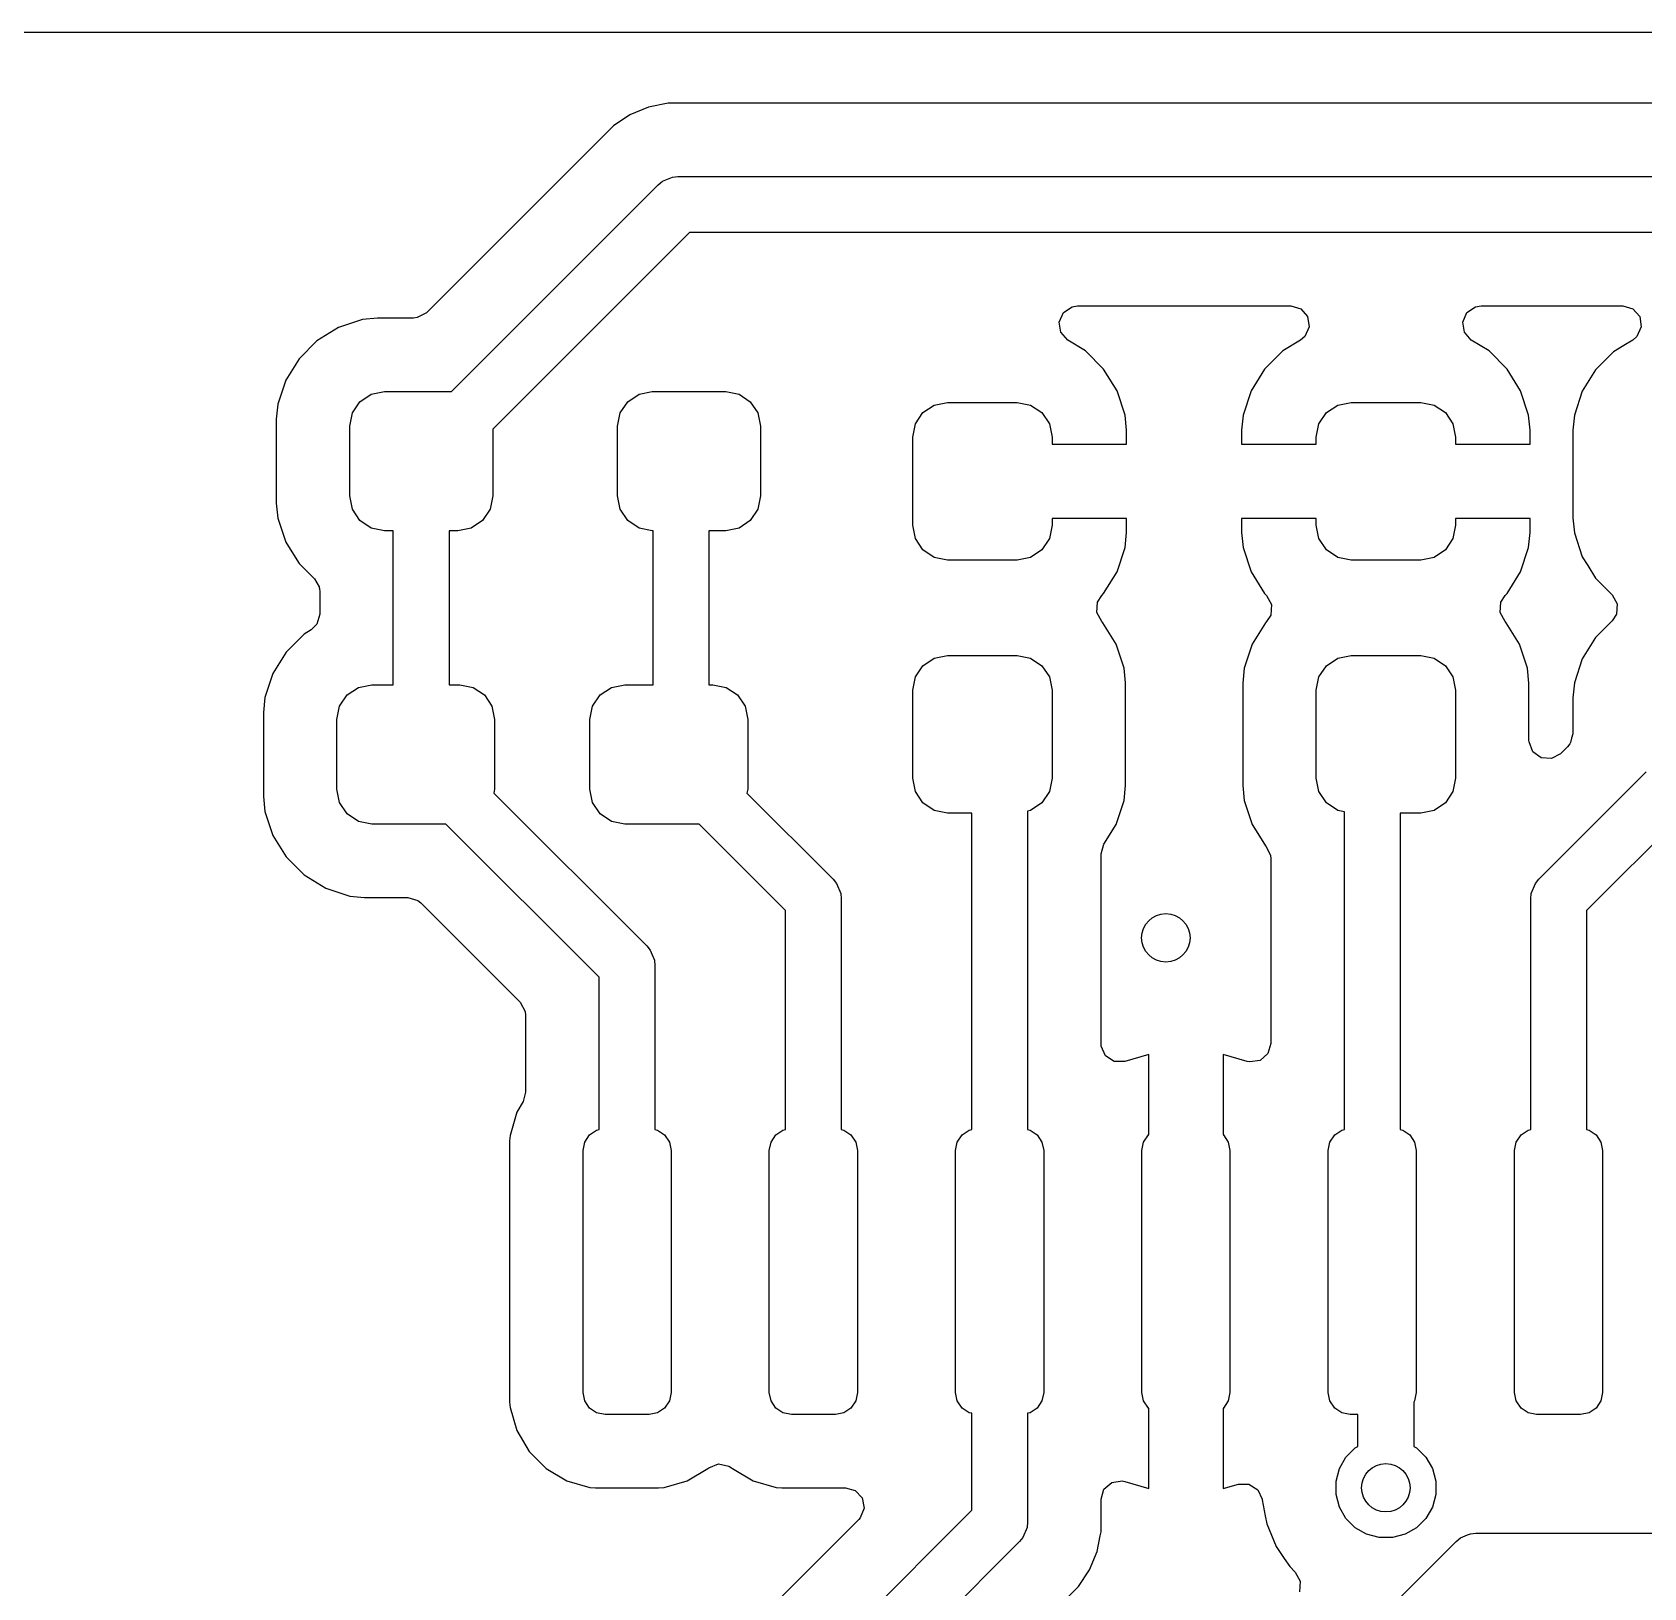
# Model space of a CAD drawing. Extents: x 2.38 to 6.32, y -6.47 to -4.51.
# Drawn here: x 4.3808 to 4.8133, y -4.9284 to -4.5108 of the extents above; entities that cross this region are included whole.
import ezdxf

# ---------------------------------------------------------------- set-up
doc = ezdxf.new("R2010")
doc.units = 0
doc.header["$MEASUREMENT"] = 0
doc.layers.add('BLACK', color=7, linetype='CONTINUOUS')

msp = doc.modelspace()

# ---------------------------------------------------------------- linework, layer by layer
at = {"layer": 'BLACK', "linetype": 'CONTINUOUS'}
for p, q in [((2.97573, -4.51085), (6.1014, -4.51085)), ((4.5462, -4.53093), (4.54125, -4.53298)), ((4.55145, -4.52988), (4.5462, -4.53093)), ((4.5462, -4.53093), (4.5462, -4.53093)), ((5.1194, -4.52988), (4.55145, -4.52988)), ((4.55145, -4.52988), (4.55145, -4.52988)), ((4.53679, -4.53596), (4.48662, -4.58613)), ((4.54125, -4.53298), (4.53679, -4.53596)), ((4.53679, -4.53596), (4.53679, -4.53596)), ((4.49333, -4.60728), (4.54883, -4.55178)), ((4.54883, -4.55178), (4.54997, -4.55085)), ((4.54997, -4.55085), (4.55267, -4.54973)), ((4.55267, -4.54973), (4.55413, -4.54959)), ((4.55413, -4.54959), (5.11672, -4.54959)), ((4.55724, -4.56459), (4.50443, -4.6174)), ((5.11361, -4.56459), (4.55724, -4.56459)), ((4.46948, -4.58799), (4.46303, -4.59012)), ((4.47346, -4.58758), (4.46948, -4.58799)), ((4.48311, -4.58758), (4.47346, -4.58758)), ((4.48417, -4.58747), (4.48311, -4.58758)), ((4.48662, -4.58613), (4.48417, -4.58747)), ((4.65643, -4.58864), (4.65755, -4.58607)), ((4.65755, -4.58607), (4.65987, -4.58452)), ((4.65987, -4.58452), (4.66135, -4.58429)), ((4.66135, -4.58429), (4.71857, -4.58429)), ((4.71857, -4.58429), (4.72125, -4.58508)), ((4.72125, -4.58508), (4.72308, -4.58719)), ((4.72308, -4.58719), (4.72348, -4.58996)), ((4.7647, -4.58864), (4.76581, -4.58607)), ((4.76581, -4.58607), (4.76814, -4.58452)), ((4.76814, -4.58452), (4.76962, -4.58429)), ((4.76962, -4.58429), (4.80771, -4.58429)), ((4.80771, -4.58429), (4.81039, -4.58508)), ((4.81039, -4.58508), (4.81222, -4.58719)), ((4.81222, -4.58719), (4.81262, -4.58996)), ((4.46303, -4.59012), (4.45725, -4.59369)), ((4.65688, -4.5914), (4.65643, -4.58864)), ((4.65875, -4.59347), (4.65688, -4.5914)), ((4.72232, -4.5925), (4.72117, -4.59347)), ((4.72348, -4.58996), (4.72232, -4.5925)), ((4.76515, -4.5914), (4.7647, -4.58864)), ((4.76702, -4.59347), (4.76515, -4.5914)), ((4.81146, -4.5925), (4.81032, -4.59347)), ((4.81262, -4.58996), (4.81146, -4.5925)), ((4.45725, -4.59369), (4.45245, -4.59849)), ((4.45725, -4.59369), (4.45725, -4.59369)), ((4.66351, -4.59641), (4.65875, -4.59347)), ((4.66836, -4.60126), (4.66351, -4.59641)), ((4.66351, -4.59641), (4.66351, -4.59641)), ((4.71642, -4.59641), (4.71156, -4.60126)), ((4.72117, -4.59347), (4.71642, -4.59641)), ((4.71642, -4.59641), (4.71642, -4.59641)), ((4.77177, -4.59641), (4.76702, -4.59347)), ((4.77662, -4.60126), (4.77177, -4.59641)), ((4.77177, -4.59641), (4.77177, -4.59641)), ((4.80518, -4.59664), (4.80038, -4.60144)), ((4.80797, -4.59492), (4.80518, -4.59664)), ((4.80518, -4.59664), (4.80518, -4.59664)), ((4.81032, -4.59347), (4.80797, -4.59492)), ((4.45245, -4.59849), (4.44888, -4.60427)), ((4.45245, -4.59849), (4.45245, -4.59849)), ((4.67196, -4.6071), (4.66836, -4.60126)), ((4.66836, -4.60126), (4.66836, -4.60126)), ((4.71156, -4.60126), (4.70796, -4.6071)), ((4.71156, -4.60126), (4.71156, -4.60126)), ((4.78023, -4.6071), (4.77662, -4.60126)), ((4.77662, -4.60126), (4.77662, -4.60126)), ((4.44888, -4.60427), (4.44675, -4.61072)), ((4.80038, -4.60144), (4.79681, -4.60722)), ((4.80038, -4.60144), (4.80038, -4.60144)), ((4.46676, -4.61306), (4.46878, -4.61002)), ((4.46878, -4.61002), (4.47182, -4.608)), ((4.47182, -4.608), (4.47539, -4.60728)), ((4.47539, -4.60728), (4.49333, -4.60728)), ((4.53861, -4.61306), (4.54063, -4.61002)), ((4.54063, -4.61002), (4.54367, -4.608)), ((4.54367, -4.608), (4.54724, -4.60728)), ((4.54724, -4.60728), (4.56693, -4.60728)), ((4.56693, -4.60728), (4.57051, -4.608)), ((4.57051, -4.608), (4.57354, -4.61002)), ((4.57354, -4.61002), (4.57557, -4.61306)), ((4.67412, -4.61361), (4.67196, -4.6071)), ((4.70796, -4.6071), (4.7058, -4.61361)), ((4.78238, -4.61361), (4.78023, -4.6071)), ((4.79681, -4.60722), (4.79468, -4.61367)), ((4.44675, -4.61072), (4.44634, -4.6147)), ((4.44675, -4.61072), (4.44675, -4.61072)), ((4.46604, -4.61663), (4.46676, -4.61306)), ((4.53789, -4.61663), (4.53861, -4.61306)), ((4.57557, -4.61306), (4.57628, -4.61663)), ((4.61784, -4.61601), (4.61986, -4.61297)), ((4.61986, -4.61297), (4.6229, -4.61095)), ((4.6229, -4.61095), (4.62648, -4.61024)), ((4.62648, -4.61024), (4.64518, -4.61024)), ((4.64518, -4.61024), (4.64876, -4.61095)), ((4.64876, -4.61095), (4.65179, -4.61297)), ((4.65179, -4.61297), (4.65382, -4.61601)), ((4.67453, -4.61763), (4.67412, -4.61361)), ((4.67412, -4.61361), (4.67412, -4.61361)), ((4.7058, -4.61361), (4.70539, -4.61763)), ((4.7058, -4.61361), (4.7058, -4.61361)), ((4.72611, -4.61601), (4.72813, -4.61297)), ((4.72813, -4.61297), (4.73117, -4.61095)), ((4.73117, -4.61095), (4.73474, -4.61024)), ((4.73474, -4.61024), (4.75344, -4.61024)), ((4.75344, -4.61024), (4.75702, -4.61095)), ((4.75702, -4.61095), (4.76006, -4.61297)), ((4.76006, -4.61297), (4.76208, -4.61601)), ((4.7828, -4.61763), (4.78238, -4.61361)), ((4.78238, -4.61361), (4.78238, -4.61361)), ((4.79468, -4.61367), (4.79427, -4.61765)), ((4.79468, -4.61367), (4.79468, -4.61367)), ((4.44634, -4.6147), (4.44634, -4.63727)), ((4.46604, -4.63533), (4.46604, -4.61663)), ((4.50443, -4.6174), (4.50443, -4.63533)), ((4.53789, -4.63533), (4.53789, -4.61663)), ((4.57628, -4.61663), (4.57628, -4.63533)), ((4.61713, -4.61959), (4.61784, -4.61601)), ((4.65382, -4.61601), (4.65453, -4.61959)), ((4.67453, -4.6214), (4.67453, -4.61763)), ((4.70539, -4.61763), (4.70539, -4.6214)), ((4.72539, -4.61959), (4.72611, -4.61601)), ((4.76208, -4.61601), (4.7628, -4.61959)), ((4.7828, -4.6214), (4.7828, -4.61763)), ((4.79427, -4.61765), (4.79427, -4.64121)), ((4.61713, -4.64321), (4.61713, -4.61959)), ((4.65453, -4.61959), (4.65453, -4.6214)), ((4.65453, -4.6214), (4.67453, -4.6214)), ((4.70539, -4.6214), (4.72539, -4.6214)), ((4.72539, -4.6214), (4.72539, -4.61959)), ((4.7628, -4.61959), (4.7628, -4.6214)), ((4.7628, -4.6214), (4.7828, -4.6214)), ((4.46676, -4.63891), (4.46604, -4.63533)), ((4.50443, -4.63533), (4.50372, -4.63891)), ((4.53861, -4.63891), (4.53789, -4.63533)), ((4.57628, -4.63533), (4.57557, -4.63891)), ((4.44634, -4.63727), (4.44675, -4.64125)), ((4.46878, -4.64195), (4.46676, -4.63891)), ((4.50372, -4.63891), (4.50169, -4.64195)), ((4.54063, -4.64195), (4.53861, -4.63891)), ((4.57557, -4.63891), (4.57354, -4.64195)), ((4.44675, -4.64125), (4.44888, -4.6477)), ((4.47182, -4.64397), (4.46878, -4.64195)), ((4.47539, -4.64469), (4.47182, -4.64397)), ((4.49866, -4.64397), (4.49508, -4.64469)), ((4.50169, -4.64195), (4.49866, -4.64397)), ((4.54367, -4.64397), (4.54063, -4.64195)), ((4.54724, -4.64469), (4.54367, -4.64397)), ((4.57051, -4.64397), (4.56693, -4.64469)), ((4.57354, -4.64195), (4.57051, -4.64397)), ((4.61784, -4.64679), (4.61713, -4.64321)), ((4.65453, -4.64321), (4.65382, -4.64679)), ((4.67453, -4.6414), (4.65453, -4.6414)), ((4.65453, -4.6414), (4.65453, -4.64321)), ((4.67453, -4.64516), (4.67453, -4.6414)), ((4.72539, -4.6414), (4.70539, -4.6414)), ((4.70539, -4.6414), (4.70539, -4.64516)), ((4.72539, -4.64321), (4.72539, -4.6414)), ((4.72611, -4.64679), (4.72539, -4.64321)), ((4.7628, -4.64321), (4.76208, -4.64679)), ((4.7828, -4.6414), (4.7628, -4.6414)), ((4.7628, -4.6414), (4.7628, -4.64321)), ((4.7828, -4.64516), (4.7828, -4.6414)), ((4.79427, -4.64121), (4.79468, -4.64519)), ((4.44888, -4.6477), (4.44888, -4.6477)), ((4.44888, -4.6477), (4.44888, -4.6477)), ((4.44888, -4.6477), (4.45229, -4.65322)), ((4.47774, -4.64469), (4.47539, -4.64469)), ((4.47774, -4.68602), (4.47774, -4.64469)), ((4.49508, -4.64469), (4.49274, -4.64469)), ((4.49274, -4.64469), (4.49274, -4.68602)), ((4.54743, -4.64469), (4.54724, -4.64469)), ((4.54743, -4.68602), (4.54743, -4.64469)), ((4.56693, -4.64469), (4.56243, -4.64469)), ((4.56243, -4.64469), (4.56243, -4.68602)), ((4.61986, -4.64982), (4.61784, -4.64679)), ((4.65382, -4.64679), (4.65179, -4.64982)), ((4.67412, -4.64918), (4.67453, -4.64516)), ((4.67453, -4.64516), (4.67453, -4.64516)), ((4.70539, -4.64516), (4.7058, -4.64918)), ((4.72813, -4.64982), (4.72611, -4.64679)), ((4.76208, -4.64679), (4.76006, -4.64982)), ((4.78238, -4.64918), (4.7828, -4.64516)), ((4.7828, -4.64516), (4.7828, -4.64516)), ((4.79468, -4.64519), (4.79681, -4.65163)), ((4.45229, -4.65322), (4.45245, -4.65348)), ((4.6229, -4.65185), (4.61986, -4.64982)), ((4.62648, -4.65256), (4.6229, -4.65185)), ((4.64518, -4.65256), (4.62648, -4.65256)), ((4.64876, -4.65185), (4.64518, -4.65256)), ((4.65179, -4.64982), (4.64876, -4.65185)), ((4.67196, -4.6557), (4.67412, -4.64918)), ((4.67412, -4.64918), (4.67412, -4.64918)), ((4.7058, -4.64918), (4.7058, -4.64918)), ((4.7058, -4.64918), (4.70796, -4.6557)), ((4.73117, -4.65185), (4.72813, -4.64982)), ((4.73474, -4.65256), (4.73117, -4.65185)), ((4.75344, -4.65256), (4.73474, -4.65256)), ((4.75702, -4.65185), (4.75344, -4.65256)), ((4.76006, -4.64982), (4.75702, -4.65185)), ((4.78023, -4.6557), (4.78238, -4.64918)), ((4.78238, -4.64918), (4.78238, -4.64918)), ((4.79681, -4.65163), (4.79681, -4.65163)), ((4.79681, -4.65163), (4.79681, -4.65163)), ((4.79681, -4.65163), (4.79827, -4.654)), ((4.45245, -4.65348), (4.45245, -4.65348)), ((4.45245, -4.65348), (4.45658, -4.65761)), ((4.45658, -4.65761), (4.45717, -4.65869)), ((4.66836, -4.66154), (4.67196, -4.6557)), ((4.70796, -4.6557), (4.71156, -4.66154)), ((4.77662, -4.66154), (4.78023, -4.6557)), ((4.79827, -4.654), (4.80038, -4.65742)), ((4.80038, -4.65742), (4.80038, -4.65742)), ((4.80038, -4.65742), (4.80481, -4.66185)), ((4.45717, -4.65869), (4.45783, -4.65972)), ((4.45783, -4.65972), (4.45787, -4.65997)), ((4.45787, -4.65997), (4.45792, -4.66006)), ((4.45792, -4.66006), (4.45803, -4.66112)), ((4.45803, -4.66112), (4.45803, -4.66705)), ((4.66784, -4.66206), (4.66836, -4.66154)), ((4.71156, -4.66154), (4.71208, -4.66206)), ((4.77611, -4.66206), (4.77662, -4.66154)), ((4.80481, -4.66185), (4.80615, -4.6643)), ((4.6665, -4.66662), (4.6667, -4.66383)), ((4.6667, -4.66383), (4.66784, -4.66206)), ((4.71208, -4.66206), (4.71342, -4.66451)), ((4.71342, -4.66451), (4.71322, -4.6673)), ((4.77477, -4.66662), (4.77497, -4.66383)), ((4.77497, -4.66383), (4.77611, -4.66206)), ((4.80615, -4.6643), (4.80595, -4.66709)), ((4.45724, -4.66973), (4.45568, -4.67127)), ((4.45803, -4.66705), (4.45724, -4.66973)), ((4.66784, -4.66907), (4.6665, -4.66662)), ((4.66812, -4.66936), (4.66784, -4.66907)), ((4.67169, -4.67514), (4.66812, -4.66936)), ((4.66812, -4.66936), (4.66812, -4.66936)), ((4.66812, -4.66936), (4.66812, -4.66936)), ((4.7118, -4.66936), (4.70823, -4.67514)), ((4.71208, -4.66907), (4.7118, -4.66936)), ((4.71322, -4.6673), (4.71208, -4.66907)), ((4.77611, -4.66907), (4.77477, -4.66662)), ((4.77639, -4.66936), (4.77611, -4.66907)), ((4.77996, -4.67514), (4.77639, -4.66936)), ((4.77639, -4.66936), (4.77639, -4.66936)), ((4.77639, -4.66936), (4.77639, -4.66936)), ((4.80481, -4.66886), (4.80038, -4.67329)), ((4.80595, -4.66709), (4.80481, -4.66886)), ((4.4538, -4.67243), (4.449, -4.67723)), ((4.45381, -4.67243), (4.4538, -4.67243)), ((4.45568, -4.67127), (4.45381, -4.67243)), ((4.80038, -4.67329), (4.79681, -4.67907)), ((4.80038, -4.67329), (4.80038, -4.67329)), ((4.449, -4.67723), (4.44544, -4.68301)), ((4.449, -4.67723), (4.449, -4.67723)), ((4.61986, -4.68089), (4.6229, -4.67886)), ((4.6229, -4.67886), (4.62648, -4.67815)), ((4.62648, -4.67815), (4.64518, -4.67815)), ((4.64518, -4.67815), (4.64876, -4.67886)), ((4.64876, -4.67886), (4.65179, -4.68089)), ((4.67383, -4.68158), (4.67169, -4.67514)), ((4.67169, -4.67514), (4.67169, -4.67514)), ((4.67169, -4.67514), (4.67169, -4.67514)), ((4.70823, -4.67514), (4.7061, -4.68158)), ((4.72813, -4.68089), (4.73117, -4.67886)), ((4.73117, -4.67886), (4.73474, -4.67815)), ((4.73474, -4.67815), (4.75344, -4.67815)), ((4.75344, -4.67815), (4.75702, -4.67886)), ((4.75702, -4.67886), (4.76006, -4.68089)), ((4.78209, -4.68158), (4.77996, -4.67514)), ((4.77996, -4.67514), (4.77996, -4.67514)), ((4.77996, -4.67514), (4.77996, -4.67514)), ((4.79681, -4.67907), (4.79468, -4.68552)), ((4.44544, -4.68301), (4.4433, -4.68946)), ((4.61784, -4.68392), (4.61986, -4.68089)), ((4.65179, -4.68089), (4.65382, -4.68392)), ((4.67423, -4.68552), (4.67383, -4.68158)), ((4.7061, -4.68158), (4.70569, -4.68556)), ((4.7061, -4.68158), (4.7061, -4.68158)), ((4.72611, -4.68392), (4.72813, -4.68089)), ((4.76006, -4.68089), (4.76208, -4.68392)), ((4.7825, -4.68556), (4.78209, -4.68158)), ((4.46534, -4.68876), (4.46837, -4.68674)), ((4.46837, -4.68674), (4.47195, -4.68602)), ((4.47195, -4.68602), (4.47774, -4.68602)), ((4.49274, -4.68602), (4.49557, -4.68602)), ((4.49557, -4.68602), (4.49915, -4.68674)), ((4.49915, -4.68674), (4.50218, -4.68876)), ((4.53325, -4.68876), (4.53628, -4.68674)), ((4.53628, -4.68674), (4.53986, -4.68602)), ((4.53986, -4.68602), (4.54743, -4.68602)), ((4.56243, -4.68602), (4.56348, -4.68602)), ((4.56348, -4.68602), (4.56706, -4.68674)), ((4.56706, -4.68674), (4.5701, -4.68876)), ((4.61713, -4.6875), (4.61784, -4.68392)), ((4.61713, -4.71112), (4.61713, -4.6875)), ((4.65382, -4.68392), (4.65453, -4.6875)), ((4.65453, -4.6875), (4.65453, -4.71112)), ((4.67423, -4.68556), (4.67423, -4.68552)), ((4.67423, -4.71306), (4.67423, -4.68556)), ((4.70569, -4.68556), (4.70569, -4.71306)), ((4.72539, -4.6875), (4.72611, -4.68392)), ((4.72539, -4.71112), (4.72539, -4.6875)), ((4.76208, -4.68392), (4.7628, -4.6875)), ((4.7628, -4.6875), (4.7628, -4.71112)), ((4.7825, -4.70101), (4.7825, -4.68556)), ((4.79468, -4.68552), (4.79427, -4.6895)), ((4.79468, -4.68552), (4.79468, -4.68552)), ((4.4433, -4.68946), (4.44289, -4.69344)), ((4.4433, -4.68946), (4.4433, -4.68946)), ((4.4626, -4.69537), (4.46331, -4.6918)), ((4.46331, -4.6918), (4.46534, -4.68876)), ((4.50218, -4.68876), (4.50421, -4.6918)), ((4.50421, -4.6918), (4.50492, -4.69537)), ((4.53051, -4.69537), (4.53122, -4.6918)), ((4.53122, -4.6918), (4.53325, -4.68876)), ((4.5701, -4.68876), (4.57212, -4.6918)), ((4.57212, -4.6918), (4.57283, -4.69537)), ((4.79427, -4.6895), (4.79427, -4.69916)), ((4.44289, -4.69344), (4.44289, -4.71601)), ((4.4626, -4.71407), (4.4626, -4.69537)), ((4.50492, -4.69537), (4.50492, -4.71407)), ((4.53051, -4.71407), (4.53051, -4.69537)), ((4.57283, -4.69537), (4.57283, -4.71407)), ((4.79393, -4.70033), (4.79366, -4.70153)), ((4.79427, -4.69916), (4.79393, -4.70033)), ((4.78251, -4.70136), (4.7825, -4.70101)), ((4.78349, -4.70398), (4.78251, -4.70136)), ((4.78573, -4.70566), (4.78349, -4.70398)), ((4.79097, -4.70452), (4.78852, -4.70585)), ((4.79282, -4.70266), (4.79097, -4.70452)), ((4.79348, -4.70184), (4.79282, -4.70266)), ((4.79351, -4.70173), (4.79348, -4.70184)), ((4.79366, -4.70153), (4.79351, -4.70173)), ((4.78515, -4.7382), (4.81398, -4.70937)), ((4.78852, -4.70585), (4.78573, -4.70566)), ((4.61784, -4.7147), (4.61713, -4.71112)), ((4.65453, -4.71112), (4.65382, -4.7147)), ((4.67383, -4.71704), (4.67423, -4.71306)), ((4.70569, -4.71306), (4.7061, -4.71704)), ((4.72611, -4.7147), (4.72539, -4.71112)), ((4.7628, -4.71112), (4.76208, -4.7147)), ((4.44289, -4.71601), (4.4433, -4.71999)), ((4.46331, -4.71765), (4.4626, -4.71407)), ((4.46534, -4.72069), (4.46331, -4.71765)), ((4.50492, -4.71407), (4.50472, -4.71508)), ((4.50472, -4.71508), (4.54576, -4.75611)), ((4.53122, -4.71765), (4.53051, -4.71407)), ((4.53325, -4.72069), (4.53122, -4.71765)), ((4.57283, -4.71407), (4.57263, -4.71508)), ((4.57263, -4.71508), (4.59576, -4.7382)), ((4.61986, -4.71773), (4.61784, -4.7147)), ((4.6229, -4.71976), (4.61986, -4.71773)), ((4.65179, -4.71773), (4.64876, -4.71976)), ((4.65382, -4.7147), (4.65179, -4.71773)), ((4.67169, -4.72348), (4.67383, -4.71704)), ((4.7061, -4.71704), (4.70823, -4.72348)), ((4.72813, -4.71773), (4.72611, -4.7147)), ((4.73117, -4.71976), (4.72813, -4.71773)), ((4.76006, -4.71773), (4.75702, -4.71976)), ((4.76208, -4.7147), (4.76006, -4.71773)), ((4.4433, -4.71999), (4.44544, -4.72644)), ((4.46837, -4.72271), (4.46534, -4.72069)), ((4.53628, -4.72271), (4.53325, -4.72069)), ((4.62648, -4.72047), (4.6229, -4.71976)), ((4.63295, -4.72047), (4.62648, -4.72047)), ((4.63295, -4.80544), (4.63295, -4.72047)), ((4.64876, -4.71976), (4.64795, -4.71992)), ((4.64795, -4.71992), (4.64795, -4.80544)), ((4.73295, -4.72012), (4.73117, -4.71976)), ((4.73295, -4.80544), (4.73295, -4.72012)), ((4.75344, -4.72047), (4.74795, -4.72047)), ((4.74795, -4.72047), (4.74795, -4.80544)), ((4.75702, -4.71976), (4.75344, -4.72047)), ((4.82409, -4.72047), (4.79795, -4.74661)), ((4.44544, -4.72644), (4.44544, -4.72644)), ((4.44544, -4.72644), (4.44544, -4.72644)), ((4.44544, -4.72644), (4.449, -4.73222)), ((4.47195, -4.72343), (4.46837, -4.72271)), ((4.49185, -4.72343), (4.47195, -4.72343)), ((4.53295, -4.76452), (4.49185, -4.72343)), ((4.53986, -4.72343), (4.53628, -4.72271)), ((4.55977, -4.72343), (4.53986, -4.72343)), ((4.58295, -4.74661), (4.55977, -4.72343)), ((4.6684, -4.72882), (4.67169, -4.72348)), ((4.70823, -4.72348), (4.70823, -4.72348)), ((4.70823, -4.72348), (4.70823, -4.72348)), ((4.70823, -4.72348), (4.71153, -4.72882)), ((4.66766, -4.73143), (4.6684, -4.72882)), ((4.71153, -4.72882), (4.7118, -4.72927)), ((4.7118, -4.72927), (4.71198, -4.72949)), ((4.71198, -4.72949), (4.71194, -4.72952)), ((4.71194, -4.72952), (4.71313, -4.73172)), ((4.449, -4.73222), (4.449, -4.73222)), ((4.449, -4.73222), (4.4538, -4.73702)), ((4.66766, -4.78235), (4.66766, -4.73143)), ((4.71313, -4.73172), (4.71325, -4.73277)), ((4.71325, -4.73277), (4.71325, -4.78235)), ((4.4538, -4.73702), (4.45381, -4.73702)), ((4.45381, -4.73702), (4.45381, -4.73702)), ((4.45381, -4.73702), (4.45959, -4.74059)), ((4.59576, -4.7382), (4.59669, -4.73934)), ((4.59669, -4.73934), (4.59781, -4.74204)), ((4.7831, -4.74204), (4.78422, -4.73934)), ((4.78422, -4.73934), (4.78515, -4.7382)), ((4.45959, -4.74059), (4.45959, -4.74059)), ((4.45959, -4.74059), (4.45959, -4.74059)), ((4.45959, -4.74059), (4.46603, -4.74272)), ((4.46603, -4.74272), (4.46603, -4.74272)), ((4.46603, -4.74272), (4.46603, -4.74272)), ((4.46603, -4.74272), (4.47001, -4.74313)), ((4.47001, -4.74313), (4.48164, -4.74313)), ((4.48164, -4.74313), (4.48432, -4.74392)), ((4.48432, -4.74392), (4.48514, -4.74458)), ((4.59781, -4.74204), (4.59795, -4.7435)), ((4.59795, -4.7435), (4.59795, -4.80544)), ((4.78295, -4.7435), (4.7831, -4.74204)), ((4.78295, -4.80544), (4.78295, -4.7435)), ((4.48514, -4.74458), (4.5118, -4.77123)), ((4.58295, -4.80544), (4.58295, -4.74661)), ((4.79795, -4.74661), (4.79795, -4.80544)), ((4.54576, -4.75611), (4.54669, -4.75725)), ((4.54669, -4.75725), (4.5472, -4.75848)), ((4.5472, -4.75848), (4.54781, -4.75995)), ((4.54781, -4.75995), (4.54795, -4.76142)), ((4.53295, -4.80544), (4.53295, -4.76452)), ((4.54795, -4.76142), (4.54795, -4.80544)), ((4.5118, -4.77123), (4.51313, -4.77369)), ((4.51313, -4.77369), (4.51325, -4.77474)), ((4.51325, -4.77474), (4.51325, -4.79537)), ((4.66771, -4.78304), (4.66766, -4.78235)), ((4.71325, -4.78235), (4.71246, -4.78503)), ((4.66886, -4.78558), (4.66771, -4.78304)), ((4.67121, -4.7871), (4.66886, -4.78558)), ((4.674, -4.78711), (4.67121, -4.7871)), ((4.68045, -4.78524), (4.674, -4.78711)), ((4.68045, -4.80679), (4.68045, -4.78524)), ((4.7069, -4.78711), (4.70045, -4.78524)), ((4.70045, -4.78524), (4.70045, -4.80679)), ((4.70758, -4.78726), (4.7069, -4.78711)), ((4.71035, -4.78686), (4.70758, -4.78726)), ((4.71246, -4.78503), (4.71035, -4.78686)), ((4.51325, -4.79537), (4.51256, -4.7979)), ((4.51256, -4.7979), (4.51086, -4.80077)), ((4.51086, -4.80077), (4.50905, -4.80699)), ((4.50905, -4.80699), (4.50894, -4.80844)), ((4.50894, -4.80844), (4.50894, -4.87857)), ((4.50905, -4.80699), (4.50905, -4.80699)), ((4.52864, -4.81102), (4.52909, -4.80876)), ((4.52909, -4.80876), (4.53037, -4.80685)), ((4.53037, -4.80685), (4.53229, -4.80557)), ((4.53229, -4.80557), (4.53295, -4.80544)), ((4.54795, -4.80544), (4.54862, -4.80557)), ((4.54862, -4.80557), (4.55053, -4.80685)), ((4.55053, -4.80685), (4.55181, -4.80876)), ((4.55181, -4.80876), (4.55226, -4.81102)), ((4.57864, -4.81102), (4.57909, -4.80876)), ((4.57909, -4.80876), (4.58037, -4.80685)), ((4.58037, -4.80685), (4.58229, -4.80557)), ((4.58229, -4.80557), (4.58295, -4.80544)), ((4.59795, -4.80544), (4.59862, -4.80557)), ((4.59862, -4.80557), (4.60053, -4.80685)), ((4.60053, -4.80685), (4.60181, -4.80876)), ((4.60181, -4.80876), (4.60226, -4.81102)), ((4.62864, -4.81102), (4.62909, -4.80876)), ((4.62909, -4.80876), (4.63037, -4.80685)), ((4.63037, -4.80685), (4.63229, -4.80557)), ((4.63229, -4.80557), (4.63295, -4.80544)), ((4.64795, -4.80544), (4.64862, -4.80557)), ((4.64862, -4.80557), (4.65053, -4.80685)), ((4.65053, -4.80685), (4.65181, -4.80876)), ((4.65181, -4.80876), (4.65226, -4.81102)), ((4.67864, -4.81102), (4.67909, -4.80876)), ((4.67909, -4.80876), (4.68037, -4.80685)), ((4.68037, -4.80685), (4.68045, -4.80679)), ((4.70045, -4.80679), (4.70053, -4.80685)), ((4.70053, -4.80685), (4.70181, -4.80876)), ((4.70181, -4.80876), (4.70226, -4.81102)), ((4.72864, -4.81102), (4.72909, -4.80876)), ((4.72909, -4.80876), (4.73037, -4.80685)), ((4.73037, -4.80685), (4.73229, -4.80557)), ((4.73229, -4.80557), (4.73295, -4.80544)), ((4.74795, -4.80544), (4.74862, -4.80557)), ((4.74862, -4.80557), (4.75053, -4.80685)), ((4.75053, -4.80685), (4.75181, -4.80876)), ((4.75181, -4.80876), (4.75226, -4.81102)), ((4.77864, -4.81102), (4.77909, -4.80876)), ((4.77909, -4.80876), (4.78037, -4.80685)), ((4.78037, -4.80685), (4.78229, -4.80557)), ((4.78229, -4.80557), (4.78295, -4.80544)), ((4.79795, -4.80544), (4.79862, -4.80557)), ((4.79862, -4.80557), (4.80053, -4.80685)), ((4.80053, -4.80685), (4.80181, -4.80876)), ((4.80181, -4.80876), (4.80226, -4.81102)), ((4.52864, -4.87598), (4.52864, -4.81102)), ((4.55226, -4.81102), (4.55226, -4.87598)), ((4.57864, -4.87598), (4.57864, -4.81102)), ((4.60226, -4.81102), (4.60226, -4.87598)), ((4.62864, -4.87598), (4.62864, -4.81102)), ((4.65226, -4.81102), (4.65226, -4.87598)), ((4.67864, -4.87598), (4.67864, -4.81102)), ((4.70226, -4.81102), (4.70226, -4.87598)), ((4.72864, -4.87598), (4.72864, -4.81102)), ((4.75226, -4.81102), (4.75226, -4.87598)), ((4.77864, -4.87598), (4.77864, -4.81102)), ((4.80226, -4.81102), (4.80226, -4.87598)), ((4.52909, -4.87824), (4.52864, -4.87598)), ((4.55226, -4.87598), (4.55181, -4.87824)), ((4.57909, -4.87824), (4.57864, -4.87598)), ((4.60226, -4.87598), (4.60181, -4.87824)), ((4.62909, -4.87824), (4.62864, -4.87598)), ((4.65226, -4.87598), (4.65181, -4.87824)), ((4.67909, -4.87824), (4.67864, -4.87598)), ((4.70226, -4.87598), (4.70181, -4.87824)), ((4.72909, -4.87824), (4.72864, -4.87598)), ((4.75226, -4.87598), (4.75181, -4.87824)), ((4.77909, -4.87824), (4.77864, -4.87598)), ((4.80226, -4.87598), (4.80181, -4.87824)), ((4.50894, -4.87857), (4.50905, -4.88002)), ((4.50905, -4.88002), (4.50905, -4.88002)), ((4.50905, -4.88002), (4.51086, -4.88624)), ((4.53037, -4.88016), (4.52909, -4.87824)), ((4.53229, -4.88144), (4.53037, -4.88016)), ((4.53455, -4.88189), (4.53229, -4.88144)), ((4.54636, -4.88189), (4.53455, -4.88189)), ((4.54862, -4.88144), (4.54636, -4.88189)), ((4.55053, -4.88016), (4.54862, -4.88144)), ((4.55181, -4.87824), (4.55053, -4.88016)), ((4.58037, -4.88016), (4.57909, -4.87824)), ((4.58229, -4.88144), (4.58037, -4.88016)), ((4.58455, -4.88189), (4.58229, -4.88144)), ((4.59636, -4.88189), (4.58455, -4.88189)), ((4.59862, -4.88144), (4.59636, -4.88189)), ((4.60053, -4.88016), (4.59862, -4.88144)), ((4.60181, -4.87824), (4.60053, -4.88016)), ((4.63037, -4.88016), (4.62909, -4.87824)), ((4.63229, -4.88144), (4.63037, -4.88016)), ((4.63295, -4.88157), (4.63229, -4.88144)), ((4.63295, -4.90762), (4.63295, -4.88157)), ((4.64862, -4.88144), (4.64795, -4.88157)), ((4.64795, -4.88157), (4.64795, -4.91073)), ((4.65053, -4.88016), (4.64862, -4.88144)), ((4.65181, -4.87824), (4.65053, -4.88016)), ((4.68037, -4.88016), (4.67909, -4.87824)), ((4.68045, -4.88021), (4.68037, -4.88016)), ((4.68045, -4.90177), (4.68045, -4.88021)), ((4.70053, -4.88016), (4.70045, -4.88021)), ((4.70045, -4.88021), (4.70045, -4.90177)), ((4.70181, -4.87824), (4.70053, -4.88016)), ((4.73037, -4.88016), (4.72909, -4.87824)), ((4.73229, -4.88144), (4.73037, -4.88016)), ((4.73455, -4.88189), (4.73229, -4.88144)), ((4.73659, -4.88189), (4.73455, -4.88189)), ((4.73659, -4.89045), (4.73659, -4.88189)), ((4.75181, -4.87824), (4.75159, -4.87857)), ((4.75159, -4.87857), (4.75159, -4.89045)), ((4.78037, -4.88016), (4.77909, -4.87824)), ((4.78229, -4.88144), (4.78037, -4.88016)), ((4.78455, -4.88189), (4.78229, -4.88144)), ((4.79636, -4.88189), (4.78455, -4.88189)), ((4.79862, -4.88144), (4.79636, -4.88189)), ((4.80053, -4.88016), (4.79862, -4.88144)), ((4.80181, -4.87824), (4.80053, -4.88016)), ((4.51086, -4.88624), (4.51415, -4.89181)), ((4.73338, -4.89336), (4.73588, -4.89086)), ((4.73588, -4.89086), (4.73659, -4.89045)), ((4.75159, -4.89045), (4.75231, -4.89086)), ((4.75231, -4.89086), (4.7548, -4.89336)), ((4.51415, -4.89181), (4.51415, -4.89181)), ((4.51415, -4.89181), (4.51873, -4.89638)), ((4.56241, -4.8962), (4.56501, -4.89518)), ((4.56501, -4.89518), (4.56776, -4.89573)), ((4.73162, -4.89641), (4.73338, -4.89336)), ((4.7548, -4.89336), (4.75657, -4.89641)), ((4.51873, -4.89638), (4.51873, -4.89638)), ((4.51873, -4.89638), (4.5243, -4.89967)), ((4.5243, -4.89967), (4.5243, -4.89967)), ((4.5243, -4.89967), (4.5243, -4.89967)), ((4.5243, -4.89967), (4.53051, -4.90148)), ((4.5504, -4.90148), (4.55661, -4.89967)), ((4.55661, -4.89967), (4.56218, -4.89638)), ((4.56218, -4.89638), (4.56241, -4.8962)), ((4.56218, -4.89638), (4.56218, -4.89638)), ((4.56776, -4.89573), (4.56849, -4.8962)), ((4.56849, -4.8962), (4.56873, -4.89638)), ((4.56873, -4.89638), (4.56873, -4.89638)), ((4.56873, -4.89638), (4.56873, -4.89638)), ((4.56873, -4.89638), (4.56873, -4.89638)), ((4.56873, -4.89638), (4.5743, -4.89967)), ((4.5743, -4.89967), (4.5743, -4.89967)), ((4.5743, -4.89967), (4.5743, -4.89967)), ((4.5743, -4.89967), (4.58051, -4.90148)), ((4.67056, -4.90015), (4.67332, -4.89975)), ((4.67332, -4.89975), (4.674, -4.8999)), ((4.73071, -4.89981), (4.73162, -4.89641)), ((4.75657, -4.89641), (4.75748, -4.89981)), ((4.53051, -4.90148), (4.53196, -4.90159)), ((4.53196, -4.90159), (4.53196, -4.90159)), ((4.53196, -4.90159), (4.54894, -4.90159)), ((4.54894, -4.90159), (4.5504, -4.90148)), ((4.54894, -4.90159), (4.54894, -4.90159)), ((4.58051, -4.90148), (4.58196, -4.90159)), ((4.58196, -4.90159), (4.58196, -4.90159)), ((4.58196, -4.90159), (4.59894, -4.90159)), ((4.59894, -4.90159), (4.59894, -4.90159)), ((4.59894, -4.90159), (4.59894, -4.90159)), ((4.59894, -4.90159), (4.59895, -4.90159)), ((4.59895, -4.90159), (4.59895, -4.90159)), ((4.59895, -4.90159), (4.59904, -4.90159)), ((4.59904, -4.90159), (4.59904, -4.90162)), ((4.59904, -4.90162), (4.60166, -4.90228)), ((4.60166, -4.90228), (4.60357, -4.90431)), ((4.66766, -4.90466), (4.66844, -4.90198)), ((4.66844, -4.90198), (4.67056, -4.90015)), ((4.674, -4.8999), (4.68045, -4.90177)), ((4.70045, -4.90177), (4.70457, -4.90058)), ((4.70457, -4.90058), (4.70736, -4.90058)), ((4.70736, -4.90058), (4.70971, -4.9021)), ((4.70971, -4.9021), (4.71087, -4.90465)), ((4.73071, -4.90334), (4.73071, -4.89981)), ((4.73162, -4.90674), (4.73071, -4.90334)), ((4.75748, -4.90334), (4.75657, -4.90674)), ((4.75748, -4.89981), (4.75748, -4.90334)), ((4.5706, -4.96998), (4.63295, -4.90762)), ((4.60408, -4.90706), (4.60301, -4.90965)), ((4.60357, -4.90431), (4.60408, -4.90706)), ((4.66766, -4.91341), (4.66766, -4.90466)), ((4.71087, -4.90465), (4.71089, -4.90484)), ((4.71089, -4.90484), (4.71174, -4.90914)), ((4.73338, -4.90979), (4.73162, -4.90674)), ((4.75657, -4.90674), (4.7548, -4.90979)), ((4.60265, -4.91006), (4.56389, -4.94882)), ((4.60301, -4.90965), (4.60265, -4.91006)), ((4.64781, -4.91219), (4.64669, -4.9149)), ((4.64795, -4.91073), (4.64781, -4.91219)), ((4.71174, -4.90914), (4.71217, -4.91126)), ((4.71217, -4.91126), (4.71467, -4.9173)), ((4.73588, -4.91229), (4.73338, -4.90979)), ((4.73893, -4.91405), (4.73588, -4.91229)), ((4.75231, -4.91229), (4.74926, -4.91405)), ((4.7548, -4.90979), (4.75231, -4.91229)), ((4.64576, -4.91603), (4.57901, -4.98278)), ((4.64669, -4.9149), (4.64576, -4.91603)), ((4.66661, -4.91866), (4.66745, -4.91446)), ((4.66745, -4.91446), (4.66766, -4.91341)), ((4.68515, -4.99375), (4.76295, -4.91596)), ((4.74233, -4.91496), (4.73893, -4.91405)), ((4.74586, -4.91496), (4.74233, -4.91496)), ((4.74926, -4.91405), (4.74586, -4.91496)), ((4.76295, -4.91596), (4.76408, -4.91502)), ((4.76408, -4.91502), (4.766, -4.91423)), ((4.766, -4.91423), (4.76679, -4.9139)), ((4.76679, -4.9139), (4.76825, -4.91376)), ((4.76825, -4.91376), (4.99016, -4.91376)), ((4.66456, -4.92361), (4.66661, -4.91866)), ((4.71467, -4.9173), (4.71684, -4.92055)), ((4.71684, -4.92055), (4.7183, -4.92274)), ((4.66158, -4.92807), (4.66456, -4.92361)), ((4.7183, -4.92274), (4.7183, -4.92274)), ((4.7183, -4.92274), (4.71979, -4.92423)), ((4.71979, -4.92423), (4.72113, -4.92668)), ((4.61163, -4.97802), (4.66158, -4.92807)), ((4.72113, -4.92668), (4.72093, -4.92947))]:
    msp.add_line(p, q, dxfattribs=at)
at = {"layer": 'BLACK'}
for centre in [(4.68504, -4.75394), (4.74409, -4.90157)]:
    msp.add_circle(centre, 0.0065, dxfattribs=at)

doc.saveas('drawing.dxf')
